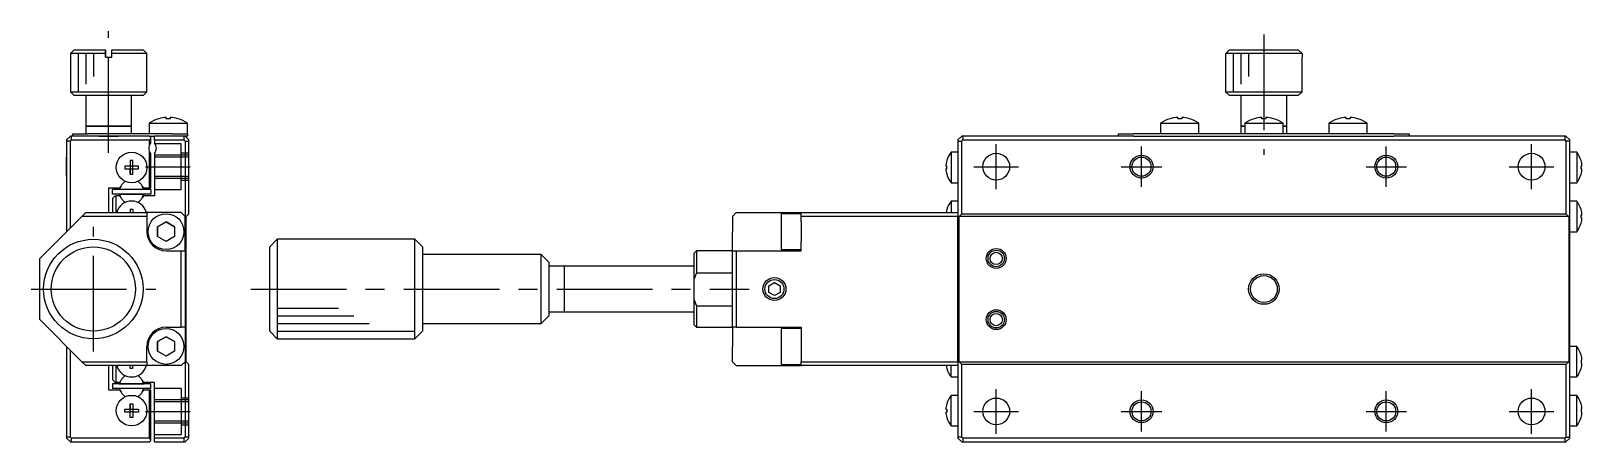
# Model space of a CAD drawing. Extents: x 15 to 442, y 13 to 134.
# Drawn here: x 239.4 to 442.2, y 53.2 to 107 of the extents above; entities that cross this region are included whole.
import ezdxf

# ---------------------------------------------------------------- set-up
doc = ezdxf.new("R2010")
doc.units = 0
doc.header["$LTSCALE"] = 10
doc.linetypes.add('CENTER', pattern=[2, 1.25, -0.25, 0.25, -0.25])
doc.linetypes.add('DASHED', pattern=[3.5, 2, -1.5])
doc.layers.get('0').update_dxf_attribs({"linetype": 'CONTINUOUS'})
doc.layers.add('CENTER', color=1, linetype='CENTER')

msp = doc.modelspace()

# ---------------------------------------------------------------- linework, layer by layer
at = {"color": 7, "linetype": 'CONTINUOUS'}
for p, q in [((245.06, 104.54), (244.56, 104.04)), ((249.16, 104.04), (244.56, 104.04)), ((244.56, 104.04), (244.56, 99.04)), ((245.06, 104.54), (249.16, 104.54)), ((249.16, 104.04), (249.16, 104.54)), ((249.16, 104.54), (249.16, 104.04)), ((249.16, 103.54), (249.16, 104.04)), ((249.16, 104.04), (249.16, 103.54)), ((249.16, 103.54), (249.96, 103.54)), ((249.96, 104.54), (254.06, 104.54)), ((249.96, 104.04), (249.96, 104.54)), ((254.56, 104.04), (249.96, 104.04)), ((249.96, 103.54), (249.96, 104.04)), ((254.56, 104.04), (254.06, 104.54)), ((254.56, 99.04), (254.56, 104.04)), ((395.615071, 103.54), (395.631096, 103.54)), ((395.615071, 103.54), (395.615071, 99.04)), ((395.631096, 104.04), (396.132884, 104.54)), ((395.631096, 103.54), (395.631096, 104.04)), ((405.599045, 104.04), (395.631096, 104.04)), ((396.132884, 104.54), (405.097258, 104.54)), ((405.097258, 104.54), (405.599045, 104.04)), ((405.599045, 104.04), (405.599045, 103.54)), ((405.599045, 103.54), (405.615071, 103.54)), ((405.615071, 99.04), (405.615071, 103.54)), ((244.56, 99.04), (254.56, 99.04)), ((244.56, 99.04), (245.06, 98.54)), ((254.06, 98.54), (245.06, 98.54)), ((246.56, 98.54), (246.56, 94.54)), ((252.56, 94.54), (252.56, 98.54)), ((254.06, 98.54), (254.56, 99.04)), ((395.615071, 99.04), (405.615071, 99.04)), ((395.615071, 99.04), (396.115071, 98.54)), ((405.115071, 98.54), (396.115071, 98.54)), ((397.615071, 98.54), (397.615071, 94.54)), ((403.615071, 94.54), (403.615071, 98.54)), ((405.115071, 98.54), (405.615071, 99.04)), ((256.10141, 95.502581), (256.098067, 95.509436)), ((257.1, 95.502581), (257.1, 95.674953)), ((257.62, 95.502581), (257.1, 95.502581)), ((257.62, 95.674953), (257.62, 95.502581)), ((258.621933, 95.509436), (258.61859, 95.502581)), ((388.356481, 95.502581), (388.353138, 95.509436)), ((389.355071, 95.502581), (389.355071, 95.674953)), ((389.875071, 95.502581), (389.355071, 95.502581)), ((389.875071, 95.674953), (389.875071, 95.502581)), ((390.877003, 95.509436), (390.87366, 95.502581)), ((399.356481, 95.502581), (399.353138, 95.509436)), ((400.355071, 95.502581), (400.355071, 95.674953)), ((400.875071, 95.502581), (400.355071, 95.502581)), ((400.875071, 95.674953), (400.875071, 95.502581)), ((401.877003, 95.509436), (401.87366, 95.502581)), ((410.356481, 95.502581), (410.353138, 95.509436)), ((411.355071, 95.502581), (411.355071, 95.674953)), ((411.875071, 95.502581), (411.355071, 95.502581)), ((411.875071, 95.674953), (411.875071, 95.502581)), ((412.877003, 95.509436), (412.87366, 95.502581)), ((244.86, 93.24), (244.86, 93.54)), ((244.86, 93.54), (246.86, 93.54)), ((246.56, 94.54), (252.56, 94.54)), ((252.56, 94.54), (246.56, 94.54)), ((246.56, 94.54), (246.56, 93.54)), ((256.285, 93.54), (246.86, 93.54)), ((252.56, 93.54), (252.56, 94.54)), ((254.86, 94.931657), (259.86, 94.931657)), ((254.86, 94.931657), (254.86, 93.54)), ((257.86, 93.54), (256.285, 93.54)), ((257.86, 93.54), (259.86, 93.54)), ((259.86, 93.54), (259.86, 94.931657)), ((259.86, 93.54), (259.86, 93.24)), ((381.615071, 93.24), (381.615071, 93.54)), ((381.615071, 93.54), (383.615071, 93.54)), ((388.540071, 93.54), (383.615071, 93.54)), ((387.115071, 94.931657), (389.615071, 94.931657)), ((387.115071, 94.931657), (387.115071, 93.54)), ((389.615071, 93.54), (388.540071, 93.54)), ((389.615071, 94.931657), (392.115071, 94.931657)), ((390.690071, 93.54), (389.615071, 93.54)), ((399.540071, 93.54), (390.690071, 93.54)), ((392.115071, 93.54), (392.115071, 94.931657)), ((397.615071, 94.54), (398.115071, 94.54)), ((398.115071, 94.54), (397.615071, 94.54)), ((397.615071, 94.54), (397.615071, 93.54)), ((398.115071, 94.931657), (400.615071, 94.931657)), ((398.115071, 94.931657), (398.115071, 93.54)), ((400.615071, 93.54), (399.540071, 93.54)), ((400.615071, 94.931657), (403.115071, 94.931657)), ((401.690071, 93.54), (400.615071, 93.54)), ((410.540071, 93.54), (401.690071, 93.54)), ((403.115071, 93.54), (403.115071, 94.931657)), ((403.115071, 94.54), (403.615071, 94.54)), ((403.615071, 94.54), (403.115071, 94.54)), ((403.615071, 93.54), (403.615071, 94.54)), ((409.115071, 94.931657), (411.615071, 94.931657)), ((409.115071, 94.931657), (409.115071, 93.54)), ((411.615071, 93.54), (410.540071, 93.54)), ((411.615071, 94.931657), (414.115071, 94.931657)), ((412.690071, 93.54), (411.615071, 93.54)), ((417.615071, 93.54), (412.690071, 93.54)), ((414.115071, 93.54), (414.115071, 94.931657)), ((417.615071, 93.54), (419.615071, 93.54)), ((419.615071, 93.54), (419.615071, 93.24)), ((244.56, 93.24), (244.06, 92.74)), ((244.06, 92.74), (244.06, 92.59)), ((244.56, 92.59), (244.06, 92.59)), ((244.06, 92.59), (244.06, 80.74)), ((244.71, 93.24), (244.56, 93.24)), ((244.56, 92.59), (244.71, 92.74)), ((244.56, 81.24), (244.56, 92.59)), ((244.71, 92.74), (244.71, 93.24)), ((254.86, 93.24), (244.71, 93.24)), ((244.71, 92.74), (254.86, 92.74)), ((254.86, 93.24), (255.56, 93.24)), ((255.06, 93.04), (254.86, 93.24)), ((254.86, 92.74), (255.06, 92.94)), ((254.86, 92.74), (254.86, 91.95225)), ((254.86, 91.32775), (254.86, 86.44)), ((255.06, 92.94), (255.06, 93.04)), ((255.06, 92.301438), (255.06, 92.94)), ((255.56, 92.74), (255.56, 93.24)), ((259.41, 93.24), (255.56, 93.24)), ((255.56, 92.74), (255.56, 92.301438)), ((255.56, 92.74), (259.41, 92.74)), ((259.41, 93.24), (259.41, 92.74)), ((259.56, 93.24), (259.41, 93.24)), ((259.41, 92.74), (259.56, 92.59)), ((259.86, 93.24), (259.56, 93.24)), ((259.56, 93.24), (260.06, 92.74)), ((259.56, 92.59), (259.56, 82.74)), ((259.56, 92.59), (260.06, 92.59)), ((260.06, 92.59), (260.06, 92.74)), ((260.06, 83.09), (260.06, 92.59)), ((361.115071, 93.24), (360.615071, 92.74)), ((360.615071, 92.74), (360.615071, 92.59)), ((360.615071, 92.59), (361.115071, 92.59)), ((360.615071, 92.59), (360.615071, 89.94)), ((361.265071, 93.24), (361.115071, 93.24)), ((361.115071, 92.59), (361.265071, 92.74)), ((361.115071, 83.09), (361.115071, 92.59)), ((361.265071, 93.24), (361.265071, 92.74)), ((382.561505, 93.24), (361.265071, 93.24)), ((361.265071, 92.74), (439.965071, 92.74)), ((383.615071, 93.24), (382.561505, 93.24)), ((383.615071, 93.24), (417.615071, 93.24)), ((418.668636, 93.24), (417.615071, 93.24)), ((439.965071, 93.24), (418.668636, 93.24)), ((439.965071, 93.24), (439.965071, 92.74)), ((440.115071, 93.24), (439.965071, 93.24)), ((439.965071, 92.74), (440.115071, 92.59)), ((440.615071, 92.74), (440.115071, 93.24)), ((440.115071, 92.59), (440.115071, 83.09)), ((440.615071, 92.59), (440.115071, 92.59)), ((440.615071, 92.59), (440.615071, 92.74)), ((440.615071, 89.94), (440.615071, 92.59)), ((252.38, 89.32), (251.673639, 89.32)), ((251.673639, 89.32), (251.673639, 88.96)), ((252.74, 90.026361), (252.38, 90.026361)), ((252.38, 90.026361), (252.38, 89.32)), ((252.38, 90.026361), (252.38, 89.32)), ((252.390372, 89.309628), (252.38, 89.32)), ((252.729628, 89.309628), (252.390372, 89.309628)), ((252.390372, 89.309628), (252.390372, 88.970372)), ((252.729628, 89.309628), (252.74, 89.32)), ((252.729628, 88.970372), (252.729628, 89.309628)), ((252.74, 89.32), (252.74, 90.026361)), ((253.446361, 89.32), (252.74, 89.32)), ((253.446361, 88.96), (253.446361, 89.32)), ((255.06, 86.44), (255.06, 90.978562)), ((255.56, 90.978562), (255.56, 85.44)), ((359.145549, 89.32), (359.025212, 89.32)), ((359.145549, 90.026361), (359.140926, 90.028616)), ((359.145549, 88.96), (359.145549, 89.32)), ((359.717071, 91.14), (359.717071, 87.14)), ((360.615071, 91.14), (359.717071, 91.14)), ((360.615071, 89.94), (360.615071, 88.34)), ((441.51307, 91.14), (440.615071, 91.14)), ((440.615071, 88.34), (440.615071, 89.94)), ((441.51307, 91.14), (441.51307, 87.14)), ((442.084592, 90.026361), (442.089215, 90.028616)), ((442.084592, 89.32), (442.204929, 89.32)), ((442.084592, 88.96), (442.084592, 89.32)), ((251.673639, 88.96), (252.38, 88.96)), ((252.390372, 88.970372), (252.38, 88.96)), ((252.38, 88.96), (252.38, 88.253639)), ((252.38, 88.253639), (252.38, 88.96)), ((252.38, 88.253639), (252.74, 88.253639)), ((252.390372, 88.970372), (252.729628, 88.970372)), ((252.729628, 88.970372), (252.74, 88.96)), ((252.74, 88.253639), (252.74, 88.96)), ((252.74, 88.96), (253.446361, 88.96)), ((359.025212, 88.96), (359.145549, 88.96)), ((359.140926, 88.251384), (359.145549, 88.253639)), ((360.615071, 88.34), (360.615071, 83.54)), ((440.615071, 83.54), (440.615071, 88.34)), ((442.204929, 88.96), (442.084592, 88.96)), ((442.089215, 88.251384), (442.084592, 88.253639)), ((251.015588, 86.44), (249.56, 86.44)), ((249.56, 86.44), (249.56, 83.24)), ((250.06, 85.64), (250.06, 86.24)), ((255.06, 86.24), (250.06, 86.24)), ((255.06, 85.64), (250.06, 85.64)), ((251.001104, 85.64), (250.06, 85.64)), ((250.41, 85.44), (250.06, 85.09)), ((250.41, 85.44), (250.56, 85.44)), ((251.015588, 85.44), (250.56, 85.44)), ((250.56, 83.24), (250.56, 85.44)), ((250.91, 85.639998), (251.001104, 85.639998)), ((250.91, 85.639998), (251.001104, 85.639998)), ((250.91, 85.639998), (251.001104, 85.639998)), ((250.91, 85.639998), (251.001104, 85.639998)), ((250.91, 85.639998), (251.001104, 85.639998)), ((250.91, 85.639998), (251.001104, 85.639998)), ((250.91, 85.639998), (251.001104, 85.639998)), ((250.91, 85.639998), (251.001104, 85.639998)), ((250.91, 85.639998), (251.001104, 85.639998)), ((250.91, 85.639998), (251.001104, 85.639998)), ((250.91, 85.639998), (251.001104, 85.639998)), ((250.91, 85.639998), (251.001104, 85.639998)), ((250.91, 85.639998), (254.21, 85.639998)), ((250.91, 85.639998), (251.001104, 85.639998)), ((250.91, 85.639998), (251.001104, 85.639998)), ((250.91, 85.639998), (251.001104, 85.639998)), ((250.91, 85.639998), (251.001104, 85.639998)), ((250.91, 85.639998), (251.001104, 85.639998)), ((250.91, 85.639998), (251.001104, 85.639998)), ((250.91, 85.639998), (251.001104, 85.639998)), ((250.91, 85.639998), (251.001104, 85.639998)), ((250.91, 85.639998), (251.001104, 85.639998)), ((250.91, 85.639998), (251.001104, 85.639998)), ((251.015588, 86.44), (251.185185, 86.73375)), ((251.185185, 85.14625), (251.015588, 85.44)), ((253.934815, 86.73375), (254.104412, 86.44)), ((254.104412, 85.44), (253.934815, 85.14625)), ((254.86, 86.44), (254.104412, 86.44)), ((255.56, 85.44), (254.104412, 85.44)), ((255.06, 85.64), (254.118896, 85.64)), ((254.118896, 85.639998), (254.21, 85.639998)), ((254.118896, 85.639998), (254.21, 85.639998)), ((254.118896, 85.639998), (254.21, 85.639998)), ((254.118896, 85.639998), (254.21, 85.639998)), ((254.118896, 85.639998), (254.21, 85.639998)), ((254.118896, 85.639998), (254.21, 85.639998)), ((254.118896, 85.639998), (254.21, 85.639998)), ((254.118896, 85.639998), (254.21, 85.639998)), ((254.118896, 85.639998), (254.21, 85.639998)), ((254.118896, 85.639998), (254.21, 85.639998)), ((254.118896, 85.639998), (254.21, 85.639998)), ((254.118896, 85.639998), (254.21, 85.639998)), ((254.118896, 85.639998), (254.21, 85.639998)), ((254.118896, 85.639998), (254.21, 85.639998)), ((254.118896, 85.639998), (254.21, 85.639998)), ((254.118896, 85.639998), (254.21, 85.639998)), ((254.118896, 85.639998), (254.21, 85.639998)), ((254.118896, 85.639998), (254.21, 85.639998)), ((254.118896, 85.639998), (254.21, 85.639998)), ((254.118896, 85.639998), (254.21, 85.639998)), ((254.118896, 85.639998), (254.21, 85.639998)), ((254.118896, 85.639998), (254.21, 85.639998)), ((254.118896, 85.639998), (254.21, 85.639998)), ((254.118896, 85.639998), (254.21, 85.639998)), ((254.118896, 85.639998), (254.21, 85.639998)), ((254.118896, 85.639998), (254.21, 85.639998)), ((254.118896, 85.639998), (254.21, 85.639998)), ((254.118896, 85.639998), (254.21, 85.639998)), ((254.118896, 85.639998), (254.21, 85.639998)), ((254.118896, 85.639998), (254.21, 85.639998)), ((254.118896, 85.639998), (254.21, 85.639998)), ((255.06, 86.44), (254.86, 86.44)), ((255.06, 86.24), (255.06, 85.64)), ((359.717071, 87.14), (360.615071, 87.14)), ((440.615071, 87.14), (441.51307, 87.14)), ((246.06, 82.74), (246.56, 83.24)), ((246.56, 83.24), (254.56, 83.24)), ((250.06, 85.09), (250.06, 83.24)), ((252.74, 83.626361), (252.38, 83.626361)), ((252.38, 83.626361), (252.38, 83.24)), ((252.38, 83.626361), (252.38, 83.24)), ((252.74, 83.626361), (252.74, 83.24)), ((254.56, 83.24), (254.56, 82.74)), ((259.06, 83.24), (254.56, 83.24)), ((259.56, 82.74), (259.06, 83.24)), ((331.615071, 83.24), (331.115071, 82.74)), ((331.615071, 83.24), (340.115071, 83.24)), ((340.115071, 82.74), (340.115071, 83.24)), ((340.115071, 83.24), (360.615071, 83.24)), ((359.145549, 83.626361), (359.140926, 83.628616)), ((359.717071, 84.74), (359.717071, 83.24)), ((360.615071, 84.74), (359.717071, 84.74)), ((360.615071, 83.54), (360.615071, 82.74)), ((441.51307, 84.74), (440.615071, 84.74)), ((440.615071, 81.94), (440.615071, 83.54)), ((441.51307, 84.74), (441.51307, 80.74)), ((442.084592, 83.626361), (442.089215, 83.628616)), ((246.06, 82.74), (240.56, 77.24)), ((254.56, 82.74), (246.06, 82.74)), ((254.56, 82.74), (254.56, 80.74)), ((255.96, 81.375085), (257.06, 82.010171)), ((257.06, 82.010171), (255.96, 81.375085)), ((255.96, 80.104915), (255.96, 81.375085)), ((255.96, 81.375085), (255.96, 80.104915)), ((257.06, 82.010171), (258.16, 81.375085)), ((258.16, 81.375085), (257.06, 82.010171)), ((258.16, 81.375085), (258.16, 80.104915)), ((259.56, 78.24), (259.56, 82.74)), ((259.71, 82.74), (260.06, 83.09)), ((259.71, 63.74), (259.71, 82.74)), ((331.115071, 82.74), (331.115071, 80.74)), ((337.515071, 83.09), (337.515071, 80.74)), ((340.115071, 83.09), (337.515071, 83.09)), ((340.115071, 82.04), (340.115071, 82.74)), ((360.615071, 82.74), (340.115071, 82.74)), ((340.115071, 82.04), (340.115071, 79.44)), ((360.615071, 81.94), (360.615071, 82.74)), ((360.615071, 82.74), (360.615071, 81.94)), ((360.615071, 64.54), (360.615071, 81.94)), ((360.615071, 81.94), (360.615071, 64.54)), ((360.765071, 82.74), (361.115071, 83.09)), ((360.765071, 63.74), (360.765071, 82.74)), ((440.465071, 82.74), (360.765071, 82.74)), ((361.115071, 83.09), (440.115071, 83.09)), ((440.115071, 83.09), (440.465071, 82.74)), ((440.465071, 82.74), (440.465071, 63.74)), ((440.615071, 64.54), (440.615071, 81.94)), ((442.084592, 82.92), (442.204929, 82.92)), ((442.084592, 82.56), (442.084592, 82.92)), ((442.204929, 82.56), (442.084592, 82.56)), ((442.089215, 81.851384), (442.084592, 81.853639)), ((257.06, 79.469829), (255.96, 80.104915)), ((258.16, 80.104915), (257.06, 79.469829)), ((271.615071, 79.74), (270.615071, 78.74)), ((271.615071, 79.74), (271.615071, 73.24)), ((289.615071, 79.74), (271.615071, 79.74)), ((289.615071, 73.24), (289.615071, 79.74)), ((290.615071, 78.74), (289.615071, 79.74)), ((331.115071, 78.24), (331.115071, 80.74)), ((337.515071, 80.74), (337.515071, 78.39)), ((340.115071, 78.24), (340.115071, 79.44)), ((440.615071, 80.74), (441.51307, 80.74)), ((240.56, 69.24), (240.56, 77.24)), ((257.06, 78.24), (259.06, 78.24)), ((259.06, 68.24), (259.06, 78.24)), ((259.06, 78.24), (259.56, 78.24)), ((259.56, 78.24), (259.56, 68.24)), ((270.615071, 73.24), (270.615071, 78.74)), ((290.615071, 78.74), (290.615071, 73.24)), ((306.115071, 77.74), (290.615071, 77.74)), ((306.115071, 73.24), (306.115071, 77.74)), ((307.115071, 76.74), (306.115071, 77.74)), ((326.415071, 78.24), (326.115071, 77.94)), ((326.115071, 74.555656), (326.115071, 77.94)), ((326.415071, 78.24), (326.415071, 75.378605)), ((331.115071, 78.24), (326.415071, 78.24)), ((331.115071, 68.24), (331.115071, 78.24)), ((331.115071, 78.24), (331.615071, 78.24)), ((331.615071, 78.24), (331.615071, 68.24)), ((331.615071, 78.24), (340.115071, 78.24)), ((337.515071, 78.39), (340.115071, 78.39)), ((307.115071, 76.74), (307.115071, 73.24)), ((309.115071, 76.24), (307.115071, 76.24)), ((309.115071, 76.24), (309.110071, 76.24)), ((309.115071, 76.240005), (309.115071, 73.340027)), ((309.120071, 76.24), (309.115071, 76.24)), ((326.115071, 76.24), (309.115071, 76.24)), ((326.415071, 75.378605), (326.115071, 74.555656)), ((326.415071, 75.378605), (331.115071, 75.378605)), ((270.615071, 67.74), (270.615071, 73.24)), ((271.615071, 73.24), (271.615071, 66.74)), ((289.615071, 66.74), (289.615071, 73.24)), ((290.615071, 73.24), (290.615071, 67.74)), ((306.115071, 68.74), (306.115071, 73.24)), ((307.115071, 73.24), (307.115071, 69.74)), ((309.115071, 73.340027), (309.115071, 73.24)), ((309.115071, 73.24), (309.115071, 73.139973)), ((309.115071, 73.139973), (309.115071, 70.239995)), ((326.115071, 71.842835), (326.115071, 74.555656)), ((335.865071, 73.673013), (336.615071, 74.106025)), ((335.865071, 72.806987), (335.865071, 73.673013)), ((336.615071, 74.106025), (337.365071, 73.673013)), ((337.365071, 73.673013), (337.365071, 72.806987)), ((326.115071, 68.54), (326.115071, 71.842835)), ((326.115071, 71.842835), (326.415071, 71.019885)), ((326.415071, 71.019885), (326.415071, 68.24)), ((331.115071, 71.019885), (326.415071, 71.019885)), ((336.615071, 72.373975), (335.865071, 72.806987)), ((337.365071, 72.806987), (336.615071, 72.373975)), ((240.56, 69.24), (246.06, 63.74)), ((306.115071, 68.74), (307.115071, 69.74)), ((307.115071, 70.24), (309.115071, 70.24)), ((309.110071, 70.24), (309.115071, 70.24)), ((309.115071, 70.24), (309.120071, 70.24)), ((309.115071, 70.24), (326.115071, 70.24)), ((255.96, 66.375085), (257.06, 67.010171)), ((257.06, 67.010171), (255.96, 66.375085)), ((257.06, 68.24), (259.06, 68.24)), ((257.06, 67.010171), (258.16, 66.375085)), ((258.16, 66.375085), (257.06, 67.010171)), ((259.56, 68.24), (259.06, 68.24)), ((259.56, 68.24), (259.56, 63.74)), ((270.615071, 67.74), (271.615071, 66.74)), ((289.615071, 66.74), (290.615071, 67.74)), ((290.615071, 68.74), (306.115071, 68.74)), ((326.115071, 68.54), (326.415071, 68.24)), ((326.415071, 68.24), (331.115071, 68.24)), ((331.615071, 68.24), (331.115071, 68.24)), ((331.115071, 68.24), (331.115071, 65.74)), ((331.615071, 68.24), (340.115071, 68.24)), ((337.515071, 68.09), (337.515071, 65.74)), ((340.115071, 68.09), (337.515071, 68.09)), ((340.115071, 68.24), (340.115071, 67.04)), ((340.115071, 67.04), (340.115071, 64.44)), ((244.06, 65.74), (244.06, 53.89)), ((244.56, 53.89), (244.56, 65.24)), ((254.56, 63.74), (254.56, 65.74)), ((255.96, 65.104915), (255.96, 66.375085)), ((255.96, 66.375085), (255.96, 65.104915)), ((257.06, 64.469829), (255.96, 65.104915)), ((258.16, 65.104915), (257.06, 64.469829)), ((258.16, 66.375085), (258.16, 65.104915)), ((271.615071, 66.74), (289.615071, 66.74)), ((331.115071, 63.74), (331.115071, 65.74)), ((337.515071, 65.74), (337.515071, 63.39)), ((441.51307, 65.74), (440.615071, 65.74)), ((441.51307, 61.74), (441.51307, 65.74)), ((246.56, 63.24), (246.06, 63.74)), ((246.06, 63.74), (254.56, 63.74)), ((254.56, 63.24), (246.56, 63.24)), ((249.56, 63.24), (249.56, 60.04)), ((250.06, 63.24), (250.06, 61.39)), ((250.56, 61.04), (250.56, 63.24)), ((252.38, 62.853639), (252.38, 63.24)), ((252.38, 62.853639), (252.38, 63.24)), ((252.74, 62.853639), (252.74, 63.24)), ((254.56, 63.74), (254.56, 63.24)), ((259.06, 63.24), (254.56, 63.24)), ((259.06, 63.24), (259.56, 63.74)), ((259.56, 63.74), (259.56, 53.89)), ((260.06, 63.39), (259.71, 63.74)), ((260.06, 53.89), (260.06, 63.39)), ((331.115071, 63.74), (331.615071, 63.24)), ((331.615071, 63.24), (340.115071, 63.24)), ((337.515071, 63.39), (340.115071, 63.39)), ((340.115071, 64.44), (340.115071, 63.74)), ((340.115071, 63.74), (360.615071, 63.74)), ((340.115071, 63.24), (340.115071, 63.74)), ((360.615071, 63.24), (340.115071, 63.24)), ((359.717071, 61.74), (359.717071, 63.24)), ((360.615071, 63.74), (360.615071, 64.54)), ((360.615071, 64.54), (360.615071, 63.74)), ((360.615071, 63.74), (360.615071, 62.94)), ((360.615071, 62.94), (360.615071, 58.14)), ((361.115071, 63.39), (360.765071, 63.74)), ((360.765071, 63.74), (440.465071, 63.74)), ((361.115071, 53.89), (361.115071, 63.39)), ((440.115071, 63.39), (361.115071, 63.39)), ((440.465071, 63.74), (440.115071, 63.39)), ((440.115071, 63.39), (440.115071, 53.89)), ((440.615071, 62.94), (440.615071, 64.54)), ((440.615071, 58.14), (440.615071, 62.94)), ((442.089215, 64.628616), (442.084592, 64.626361)), ((442.204929, 63.92), (442.084592, 63.92)), ((442.084592, 63.92), (442.084592, 63.56)), ((442.084592, 63.56), (442.204929, 63.56)), ((250.06, 61.39), (250.41, 61.04)), ((255.06, 60.84), (250.06, 60.84)), ((250.06, 60.84), (250.06, 60.24)), ((251.001104, 60.84), (250.06, 60.84)), ((250.56, 61.04), (250.41, 61.04)), ((251.015588, 61.04), (250.56, 61.04)), ((250.91, 60.840002), (251.001104, 60.840002)), ((250.91, 60.840002), (251.001104, 60.840002)), ((250.91, 60.840002), (251.001104, 60.840002)), ((250.91, 60.840002), (251.001104, 60.840002)), ((250.91, 60.840002), (251.001104, 60.840002)), ((250.91, 60.840002), (251.001104, 60.840002)), ((250.91, 60.840002), (251.001104, 60.840002)), ((250.91, 60.840002), (251.001104, 60.840002)), ((250.91, 60.840002), (251.001104, 60.840002)), ((250.91, 60.840002), (251.001104, 60.840002)), ((250.91, 60.840002), (251.001104, 60.840002)), ((250.91, 60.840002), (251.001104, 60.840002)), ((250.91, 60.840002), (254.21, 60.840002)), ((250.91, 60.840002), (251.001104, 60.840002)), ((250.91, 60.840002), (251.001104, 60.840002)), ((250.91, 60.840002), (251.001104, 60.840002)), ((250.91, 60.840002), (251.001104, 60.840002)), ((250.91, 60.840002), (251.001104, 60.840002)), ((250.91, 60.840002), (251.001104, 60.840002)), ((250.91, 60.840002), (251.001104, 60.840002)), ((250.91, 60.840002), (251.001104, 60.840002)), ((250.91, 60.840002), (251.001104, 60.840002)), ((250.91, 60.840002), (251.001104, 60.840002)), ((250.91, 60.840002), (251.001104, 60.840002)), ((251.015588, 61.04), (251.185185, 61.33375)), ((252.74, 62.853639), (252.38, 62.853639)), ((253.934815, 61.33375), (254.104412, 61.04)), ((255.56, 61.04), (254.104412, 61.04)), ((254.118896, 60.840002), (254.21, 60.840002)), ((254.118896, 60.840002), (254.21, 60.840002)), ((254.118896, 60.840002), (254.21, 60.840002)), ((254.118896, 60.840002), (254.21, 60.840002)), ((254.118896, 60.840002), (254.21, 60.840002)), ((254.118896, 60.840002), (254.21, 60.840002)), ((254.118896, 60.840002), (254.21, 60.840002)), ((254.118896, 60.840002), (254.21, 60.840002)), ((254.118896, 60.840002), (254.21, 60.840002)), ((254.118896, 60.840002), (254.21, 60.840002)), ((254.118896, 60.840002), (254.21, 60.840002)), ((254.118896, 60.840002), (254.21, 60.840002)), ((254.118896, 60.840002), (254.21, 60.840002)), ((254.118896, 60.840002), (254.21, 60.840002)), ((254.118896, 60.840002), (254.21, 60.840002)), ((254.118896, 60.840002), (254.21, 60.840002)), ((254.118896, 60.840002), (254.21, 60.840002)), ((254.118896, 60.840002), (254.21, 60.840002)), ((254.118896, 60.840002), (254.21, 60.840002)), ((254.118896, 60.840002), (254.21, 60.840002)), ((254.118896, 60.840002), (254.21, 60.840002)), ((254.118896, 60.840002), (254.21, 60.840002)), ((254.118896, 60.840002), (254.21, 60.840002)), ((254.118896, 60.840002), (254.21, 60.840002)), ((254.118896, 60.840002), (254.21, 60.840002)), ((254.118896, 60.840002), (254.21, 60.840002)), ((254.118896, 60.840002), (254.21, 60.840002)), ((254.118896, 60.840002), (254.21, 60.840002)), ((254.118896, 60.840002), (254.21, 60.840002)), ((254.118896, 60.840002), (254.21, 60.840002)), ((254.118896, 60.840002), (254.21, 60.840002)), ((255.06, 60.84), (254.118896, 60.84)), ((255.06, 60.24), (255.06, 60.84)), ((255.56, 53.74), (255.56, 61.04)), ((359.145549, 62.853639), (359.140926, 62.851384)), ((359.717071, 61.74), (360.615071, 61.74)), ((440.615071, 61.74), (441.51307, 61.74)), ((442.084592, 62.853639), (442.089215, 62.851384)), ((249.56, 60.04), (251.015588, 60.04)), ((255.06, 60.24), (250.06, 60.24)), ((251.185185, 59.74625), (251.015588, 60.04)), ((254.104412, 60.04), (253.934815, 59.74625)), ((254.104412, 60.04), (254.86, 60.04)), ((254.86, 60.04), (254.86, 53.74)), ((254.86, 60.04), (255.06, 60.04)), ((255.06, 53.54), (255.06, 60.04)), ((359.717071, 55.34), (359.717071, 59.34)), ((360.615071, 59.34), (359.717071, 59.34)), ((441.51307, 59.34), (440.615071, 59.34)), ((441.51307, 55.34), (441.51307, 59.34)), ((251.673639, 57.16), (251.673639, 57.52)), ((251.673639, 57.52), (252.38, 57.52)), ((252.38, 57.16), (251.673639, 57.16)), ((252.38, 58.226361), (252.74, 58.226361)), ((252.38, 57.52), (252.38, 58.226361)), ((252.38, 58.226361), (252.38, 57.52)), ((252.390372, 57.509628), (252.38, 57.52)), ((252.390372, 57.170372), (252.38, 57.16)), ((252.38, 56.453639), (252.38, 57.16)), ((252.38, 56.453639), (252.38, 57.16)), ((252.390372, 57.509628), (252.729628, 57.509628)), ((252.390372, 57.170372), (252.390372, 57.509628)), ((252.729628, 57.170372), (252.390372, 57.170372)), ((252.729628, 57.509628), (252.74, 57.52)), ((252.729628, 57.509628), (252.729628, 57.170372)), ((252.729628, 57.170372), (252.74, 57.16)), ((252.74, 58.226361), (252.74, 57.52)), ((252.74, 57.52), (253.446361, 57.52)), ((252.74, 57.16), (252.74, 56.453639)), ((253.446361, 57.16), (252.74, 57.16)), ((253.446361, 57.52), (253.446361, 57.16)), ((359.025212, 57.52), (359.145549, 57.52)), ((359.145549, 57.16), (359.025212, 57.16)), ((359.140926, 58.228616), (359.145549, 58.226361)), ((359.145549, 57.52), (359.145549, 57.16)), ((360.615071, 58.14), (360.615071, 56.54)), ((440.615071, 56.54), (440.615071, 58.14)), ((442.089215, 58.228616), (442.084592, 58.226361)), ((442.204929, 57.52), (442.084592, 57.52)), ((442.084592, 57.52), (442.084592, 57.16)), ((442.084592, 57.16), (442.204929, 57.16)), ((252.74, 56.453639), (252.38, 56.453639)), ((359.145549, 56.453639), (359.140926, 56.451384)), ((359.717071, 55.34), (360.615071, 55.34)), ((360.615071, 56.54), (360.615071, 53.89)), ((440.615071, 53.89), (440.615071, 56.54)), ((440.615071, 55.34), (441.51307, 55.34)), ((442.084592, 56.453639), (442.089215, 56.451384)), ((244.06, 53.89), (244.06, 53.74)), ((244.56, 53.89), (244.06, 53.89)), ((244.56, 53.24), (244.06, 53.74)), ((244.71, 53.74), (244.56, 53.89)), ((244.56, 53.24), (244.71, 53.24)), ((254.86, 53.74), (244.71, 53.74)), ((244.71, 53.24), (244.71, 53.74)), ((244.71, 53.24), (254.86, 53.24)), ((255.06, 53.54), (254.86, 53.74)), ((254.86, 53.24), (255.06, 53.44)), ((255.06, 53.44), (255.06, 53.54)), ((259.41, 53.74), (255.56, 53.74)), ((255.56, 53.24), (255.56, 53.74)), ((255.56, 53.24), (259.41, 53.24)), ((259.56, 53.89), (259.41, 53.74)), ((259.41, 53.74), (259.41, 53.24)), ((259.41, 53.24), (259.56, 53.24)), ((260.06, 53.89), (259.56, 53.89)), ((260.06, 53.74), (259.56, 53.24)), ((260.06, 53.74), (260.06, 53.89)), ((361.115071, 53.89), (360.615071, 53.89)), ((360.615071, 53.89), (360.615071, 53.74)), ((360.615071, 53.74), (361.115071, 53.24)), ((361.265071, 53.74), (361.115071, 53.89)), ((361.115071, 53.24), (361.265071, 53.24)), ((439.965071, 53.74), (361.265071, 53.74)), ((361.265071, 53.74), (361.265071, 53.24)), ((361.265071, 53.24), (439.965071, 53.24)), ((440.115071, 53.89), (439.965071, 53.74)), ((439.965071, 53.74), (439.965071, 53.24)), ((439.965071, 53.24), (440.115071, 53.24)), ((440.115071, 53.89), (440.615071, 53.89)), ((440.115071, 53.24), (440.615071, 53.74)), ((440.615071, 53.74), (440.615071, 53.89))]:
    msp.add_line(p, q, dxfattribs=at)
at = {"color": 3, "linetype": 'CONTINUOUS'}
for p, q in [((245.56, 104.04), (245.56, 99.04)), ((246.56, 104.04), (246.56, 100.04)), ((247.56, 104.04), (247.56, 101.04)), ((396.615071, 104.04), (396.615071, 99.04)), ((397.615071, 104.04), (397.615071, 100.04)), ((398.615071, 104.04), (398.615071, 101.04)), ((271.615071, 70.74), (279.615071, 70.74)), ((271.615071, 69.74), (281.615071, 69.74)), ((271.615071, 68.74), (283.615071, 68.74)), ((271.615071, 67.74), (289.615071, 67.74))]:
    msp.add_line(p, q, dxfattribs=at)
at = {"color": 3, "linetype": 'DASHED'}
for p, q in [((248.31, 93.24), (250.81, 93.24)), ((259.06, 92.24), (255.610276, 92.24)), ((259.06, 86.24), (259.06, 92.24)), ((244.06, 87.99), (244.06, 90.49)), ((256.060005, 90.739995), (255.56, 90.739995)), ((260.06, 90.49), (255.56, 90.49)), ((260.06, 90.739995), (256.060005, 90.739995)), ((260.06, 90.99), (259.06, 90.99)), ((255.56, 87.99), (260.06, 87.99)), ((255.56, 87.740005), (260.06, 87.740005)), ((259.06, 87.49), (260.06, 87.49)), ((255.56, 86.24), (259.06, 86.24)), ((259.06, 60.24), (255.56, 60.24)), ((259.06, 60.24), (259.06, 54.24)), ((260.06, 58.99), (259.06, 58.99)), ((260.06, 58.739995), (255.56, 58.739995)), ((260.06, 58.49), (255.56, 58.49)), ((255.56, 55.99), (260.06, 55.99)), ((255.56, 55.740005), (256.060005, 55.740005)), ((256.060005, 55.740005), (260.06, 55.740005)), ((259.06, 55.49), (260.06, 55.49)), ((255.56, 54.24), (259.06, 54.24))]:
    msp.add_line(p, q, dxfattribs=at)
at = {"color": 7, "linetype": 'CONTINUOUS'}
for centre, radius in [((252.56, 89.14), 2), ((365.615071, 89.24), 1.75), ((384.615071, 89.24), 1.25), ((416.615071, 89.24), 1.25), ((435.615071, 89.24), 1.75), ((257.06, 80.74), 2.35), ((247.56, 73.24), 6.5), ((247.56, 73.24), 5.5), ((365.615071, 77.24), 1.075), ((365.615071, 77.24), 0.8), ((400.615071, 73.24), 2), ((336.615071, 73.24), 1.25), ((400.615071, 73.24), 1.75), ((365.615071, 69.24), 1.075), ((365.615071, 69.24), 0.8), ((257.06, 65.74), 2.35), ((252.56, 57.34), 2), ((365.615071, 57.24), 1.75), ((435.615071, 57.24), 1.75), ((384.615071, 57.24), 1.25), ((416.615071, 57.24), 1.25)]:
    msp.add_circle(centre, radius, dxfattribs=at)
at = {"color": 3, "linetype": 'CONTINUOUS'}
for centre, radius in [((384.615071, 89.24), 1.5), ((416.615071, 89.24), 1.5), ((365.615071, 77.24), 1.3), ((336.615071, 73.24), 1.5), ((365.615071, 69.24), 1.3), ((384.615071, 57.24), 1.5), ((416.615071, 57.24), 1.5)]:
    msp.add_circle(centre, radius, dxfattribs=at)
at = {"color": 7, "linetype": 'CONTINUOUS'}
for centre, radius, start, end in [((257.36, 91.19), 4.5, 106.285843, 123.748989), ((257.36, 91.19), 4.492483, 93.317816, 106.26943), ((257.36, 91.19), 4.492483, 73.73057, 86.682184), ((257.36, 91.19), 4.5, 56.251011, 73.714157), ((389.615071, 91.19), 4.5, 106.285843, 123.748989), ((389.615071, 91.19), 4.492483, 93.317816, 106.26943), ((389.615071, 91.19), 4.492483, 73.73057, 86.682184), ((389.615071, 91.19), 4.5, 56.251011, 73.714157), ((400.615071, 91.19), 4.5, 106.285843, 123.748989), ((400.615071, 91.19), 4.492483, 93.317816, 106.26943), ((400.615071, 91.19), 4.492483, 73.73057, 86.682184), ((400.615071, 91.19), 4.5, 56.251011, 73.714157), ((411.615071, 91.19), 4.5, 106.285843, 123.748989), ((411.615071, 91.19), 4.492483, 93.317816, 106.26943), ((411.615071, 91.19), 4.492483, 73.73057, 86.682184), ((411.615071, 91.19), 4.5, 56.251011, 73.714157), ((255.81, 91.64), 1, 161.805128, 198.194872), ((255.81, 91.64), 1, 138.590378, 161.805128), ((255.81, 91.64), 1, 198.194872, 221.409622), ((254.81, 91.64), 1, 318.590378, 41.409622), ((362.215071, 89.14), 3.194933, 163.893288, 176.770291), ((362.215071, 89.14), 3.2, 141.317813, 163.877467), ((439.015071, 89.14), 3.2, 16.122533, 38.682187), ((439.015071, 89.14), 3.194933, 3.229709, 16.106712), ((252.56, 85.939999), 1.5875, 120.433182, 135.000249), ((252.674905, 85.825095), 1.75, 121.881533, 135), ((252.56, 85.939999), 1.5875, 45.000025, 59.566818), ((252.445095, 85.825095), 1.75, 45, 58.118467), ((362.215071, 89.14), 3.194933, 183.229709, 196.106712), ((362.215071, 89.14), 3.2, 196.122533, 218.682187), ((439.015071, 89.14), 3.2, 321.317813, 343.877467), ((439.015071, 89.14), 3.194933, 343.893288, 356.770291), ((252.56, 85.939999), 1.5875, 149.999969, 169.106911), ((252.56, 85.939999), 1.5875, 190.893083, 210), ((252.56, 85.94), 1.5875, 135, 150), ((252.56, 85.94), 1.5875, 30, 45), ((252.56, 85.939999), 1.5875, 10.893062, 30), ((252.56, 85.939999), 1.5875, 330.000031, 349.106903), ((252.56, 82.74), 2, 14.477512, 165.522488), ((252.56, 85.94), 1.5875, 210, 225), ((252.56, 85.939999), 1.5875, 224.999975, 239.566737), ((252.674905, 86.054905), 1.75, 225, 238.118467), ((252.56, 85.939999), 1.5875, 300.433263, 314.999751), ((252.445095, 86.054905), 1.75, 301.881533, 315), ((252.56, 85.94), 1.5875, 315, 330), ((362.215071, 82.74), 3.194933, 163.893288, 170.996327), ((362.215071, 82.74), 3.2, 141.317813, 163.877467), ((439.015071, 82.74), 3.2, 16.122533, 38.682187), ((439.015071, 82.74), 3.194933, 3.229709, 16.106712), ((439.015071, 82.74), 3.2, 321.317813, 343.877467), ((439.015071, 82.74), 3.194933, 343.893288, 356.770291), ((257.06, 80.74), 2.5, 180, 270), ((257.06, 65.74), 2.5, 90, 180), ((439.015071, 63.74), 3.2, 16.122533, 38.682187), ((252.56, 63.74), 2, 194.477512, 345.522488), ((362.215071, 63.74), 3.194933, 189.003673, 196.106712), ((439.015071, 63.74), 3.194933, 3.229709, 16.106712), ((439.015071, 63.74), 3.194933, 343.893288, 356.770291), ((252.56, 60.540001), 1.5875, 150.000031, 169.106954), ((252.56, 60.54), 1.5875, 135, 150), ((252.674905, 60.425095), 1.75, 121.881533, 135), ((252.56, 60.540001), 1.5875, 120.433263, 134.999751), ((252.56, 60.540001), 1.5875, 45.000249, 59.566737), ((252.445095, 60.425095), 1.75, 45, 58.118467), ((252.56, 60.54), 1.5875, 30, 45), ((252.56, 60.540001), 1.5875, 10.893133, 30), ((362.215071, 63.74), 3.2, 196.122533, 218.682187), ((439.015071, 63.74), 3.2, 321.317813, 343.877467), ((252.56, 60.540001), 1.5875, 190.893069, 210), ((252.56, 60.54), 1.5875, 210, 225), ((252.56, 60.540001), 1.5875, 224.999751, 239.566818), ((252.674905, 60.654905), 1.75, 225, 238.118467), ((252.56, 60.540001), 1.5875, 300.433182, 315.000249), ((252.445095, 60.654905), 1.75, 301.881533, 315), ((252.56, 60.54), 1.5875, 315, 330), ((252.56, 60.540001), 1.5875, 329.999969, 349.10693), ((362.215071, 57.34), 3.2, 141.317813, 163.877467), ((439.015071, 57.34), 3.2, 16.122533, 38.682187), ((362.215071, 57.34), 3.194933, 163.893288, 176.770291), ((362.215071, 57.34), 3.194933, 183.229709, 196.106712), ((439.015071, 57.34), 3.194933, 3.229709, 16.106712), ((439.015071, 57.34), 3.194933, 343.893288, 356.770291), ((362.215071, 57.34), 3.2, 196.122533, 218.682187), ((439.015071, 57.34), 3.2, 321.317813, 343.877467)]:
    msp.add_arc(centre, radius, start, end, dxfattribs=at)
at = {"layer": 'CENTER', "color": 1, "linetype": 'CENTER'}
for p, q in [((249.56, 91.07), (249.56, 106.98)), ((400.615071, 106.53), (400.615071, 90.77)), ((365.615071, 86.315), (365.615071, 92.165)), ((384.615071, 86.59), (384.615071, 91.89)), ((416.615071, 86.59), (416.615071, 91.89)), ((435.615071, 86.315), (435.615071, 92.165)), ((254.385, 89.24), (260.235, 89.24)), ((362.690071, 89.24), (368.540071, 89.24)), ((381.965071, 89.24), (387.265071, 89.24)), ((413.965071, 89.24), (419.265071, 89.24)), ((432.690071, 89.24), (438.540071, 89.24)), ((247.56, 65.09), (247.56, 81.39)), ((239.41, 73.24), (255.71, 73.24)), ((268.15, 73.24), (333.31, 73.24)), ((365.615071, 54.315), (365.615071, 60.165)), ((384.615071, 54.59), (384.615071, 59.89)), ((416.615071, 54.59), (416.615071, 59.89)), ((435.615071, 54.315), (435.615071, 60.165)), ((254.385, 57.24), (260.235, 57.24)), ((362.690071, 57.24), (368.540071, 57.24)), ((381.965071, 57.24), (387.265071, 57.24)), ((413.965071, 57.24), (419.265071, 57.24)), ((432.690071, 57.24), (438.540071, 57.24))]:
    msp.add_line(p, q, dxfattribs=at)

doc.saveas('drawing.dxf')
